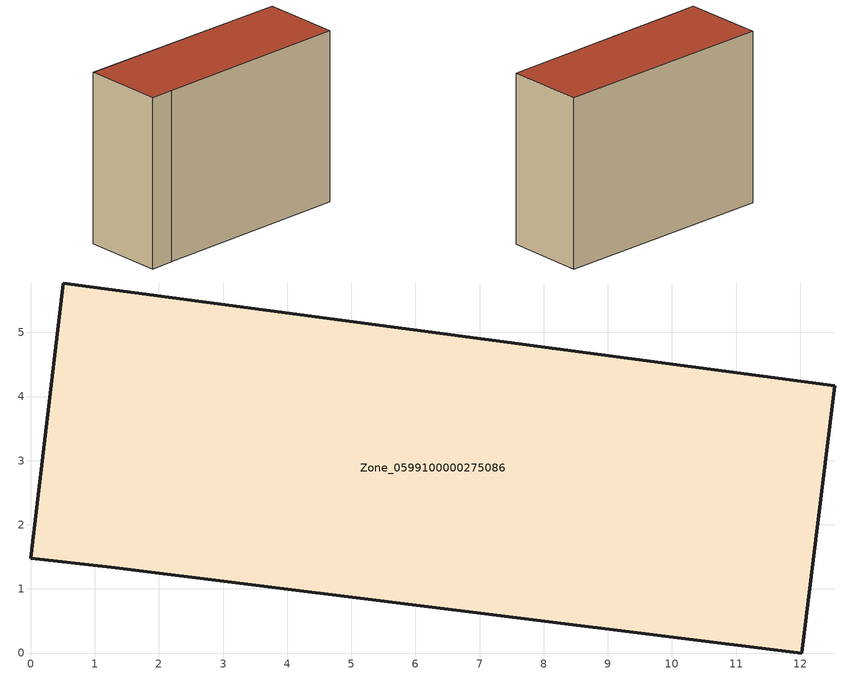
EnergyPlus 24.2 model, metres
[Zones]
Zone_0599100000275086
 floor ground (C_G): 12.02,0 1.26,1.34 0,1.48 0.51,5.77 12.54,4.17 z0
 wall outside (C_F): 1.26,1.34 12.02,0 12.54,4.17 0.51,5.77 0,1.48 1.26,1.34 z0:9.32
 roof outside (C_R): 12.54,4.17 0.51,5.77 0,1.48 1.26,1.34 12.02,0 z9.32
[BUILDING]
Pand.0599100000275086: North Axis=0; Terrain=City; Loads Convergence Tolerance Value=0.04; Temperature Convergence Tolerance Value=0.4; Solar Distribution=FullExterior; Maximum Number of Warmup Days=25; Minimum Number of Warmup Days=1
[Site:Location]
Rotterdam.The.Hague.AP_ZH_NLD Design_Conditions: Latitude=51.96; Longitude=4.45; Time Zone=1; Elevation=-4.5
[SITE:GROUNDTEMPERATURE:BUILDINGSURFACE]
18, 18, 18, 18, 18, 18, 18, 18, 18, 18, 18, 18
[MATERIAL] Thermal Absorptance=0.9; Solar Absorptance=0.7; Visible Absorptance=0.7
Name | Roughness | Thickness | Conductivity | Density | Specific Heat
G.TI.1992-2005 | MediumSmooth | 0.15 | 0.06 | 540 | 1210
F.TI.1992-2005 | Rough | 0.3 | 0.12 | 1920 | 840
R.TI.1992-2005 | MediumRough | 0.2 | 0.08 | 1500 | 1000
[CONSTRUCTION]
C_G: G.TI.1992-2005
C_F: F.TI.1992-2005
C_R: R.TI.1992-2005
[ZONE]
Zone_0599100000275086: Type=1; Multiplier=1; Ceiling Height=Autocalculate; Volume=Autocalculate; Floor Area=autocalculate; Part of Total Floor Area=Yes
[ZONEINFILTRATION:DESIGNFLOWRATE]
Infil_Zone_0599100000275086: Zone or ZoneList or Space or SpaceList=Zone_0599100000275086; Schedule=AlwaysOn; Design Flow Rate Calculation Method=Flow/Area; Flow Rate per Floor Area=0.0015; Constant Term Coefficient=1; Temperature Term Coefficient=0; Velocity Term Coefficient=0; Velocity Squared Term Coefficient=0
[HVACTEMPLATE:ZONE:IDEALLOADSAIRSYSTEM]
Zone_0599100000275086: Maximum Heating Supply Air Temperature=50; Minimum Cooling Supply Air Temperature=13; Maximum Heating Supply Air Humidity Ratio=0.0156; Minimum Cooling Supply Air Humidity Ratio=0.0077; Heating Limit=NoLimit; Cooling Limit=NoLimit; Dehumidification Control Type=ConstantSensibleHeatRatio; Cooling Sensible Heat Ratio=0.7; Dehumidification Setpoint=60; Humidification Control Type=None; Humidification Setpoint=30; Outdoor Air Method=None; Outdoor Air Flow Rate per Person=0.00944; Outdoor Air Flow Rate per Zone Floor Area=0; Outdoor Air Flow Rate per Zone=0; Demand Controlled Ventilation Type=None; Outdoor Air Economizer Type=NoEconomizer; Heat Recovery Type=None; Sensible Heat Recovery Effectiveness=0.7; Latent Heat Recovery Effectiveness=0.65
[ZONECONTROL:THERMOSTAT]
ThermostatControl_Zone_0599100000275086: Zone or ZoneList=Zone_0599100000275086; Control Type Schedule=DualSetpointControlType; Control 1=Thermostat_Zone_0599100000275086; Temperature Difference Between Cutout And Setpoint=0
[THERMOSTATSETPOINT:DUALSETPOINT]
Thermostat_Zone_0599100000275086: Heating Setpoint Temperature Schedule=HeatingSetpoint_Zone_0599100000275086; Cooling Setpoint Temperature Schedule=CoolingSetpoint_Zone_0599100000275086
[SCHEDULE:COMPACT]
HeatingSetpoint_Zone_0599100000275086: Through: 12/31, For: AllDays, Until: 24:00, 21
CoolingSetpoint_Zone_0599100000275086: Through: 12/31, For: AllDays, Until: 24:00, 24
DualSetpointControlType: Through: 12/31, For: AllDays, Until: 24:00, 4
AlwaysOn: Through: 12/31, For: AllDays, Until: 24:00, 1
